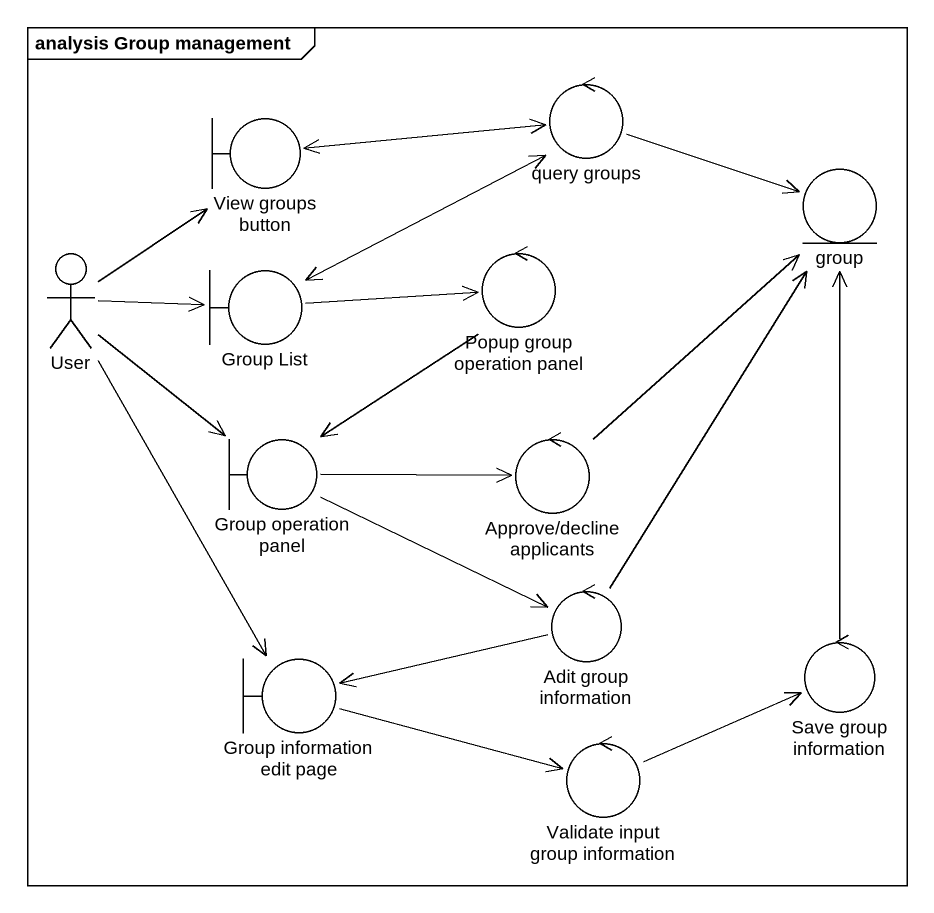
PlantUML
@startuml
mainframe analysis Group management
boundary "View groups button" as View_groups_button
control "query groups" as query_groups
entity "group" as group_
actor User
boundary "Group List" as Group_List
control "Popup group operation panel" as Popup_group_operation_panel
boundary "Group operation panel" as Group_operation_panel
control "Approve/decline applicants" as Approve_decline_applicants
control "Adit group information" as Adit_group_information
boundary "Group information edit page" as Group_information_edit_page
control "Save group information" as Save_group_information
control "Validate input group information" as Validate_input_group
View_groups_button -right-> query_groups
query_groups -left-> View_groups_button
query_groups -right-> group_
query_groups -left-> Group_List
User -up-> View_groups_button
User -right-> Group_List
User --> Group_operation_panel
User --> Group_information_edit_page
Group_List -right-> query_groups
Group_List -right-> Popup_group_operation_panel
Popup_group_operation_panel --> Group_operation_panel
Group_operation_panel -right-> Approve_decline_applicants
Group_operation_panel -right-> Adit_group_information
Approve_decline_applicants -up-> group_
Adit_group_information -up-> group_
Adit_group_information -left-> Group_information_edit_page
Group_information_edit_page -right-> Validate_input_group
Save_group_information -up-> group_
Validate_input_group -right-> Save_group_information
@enduml
